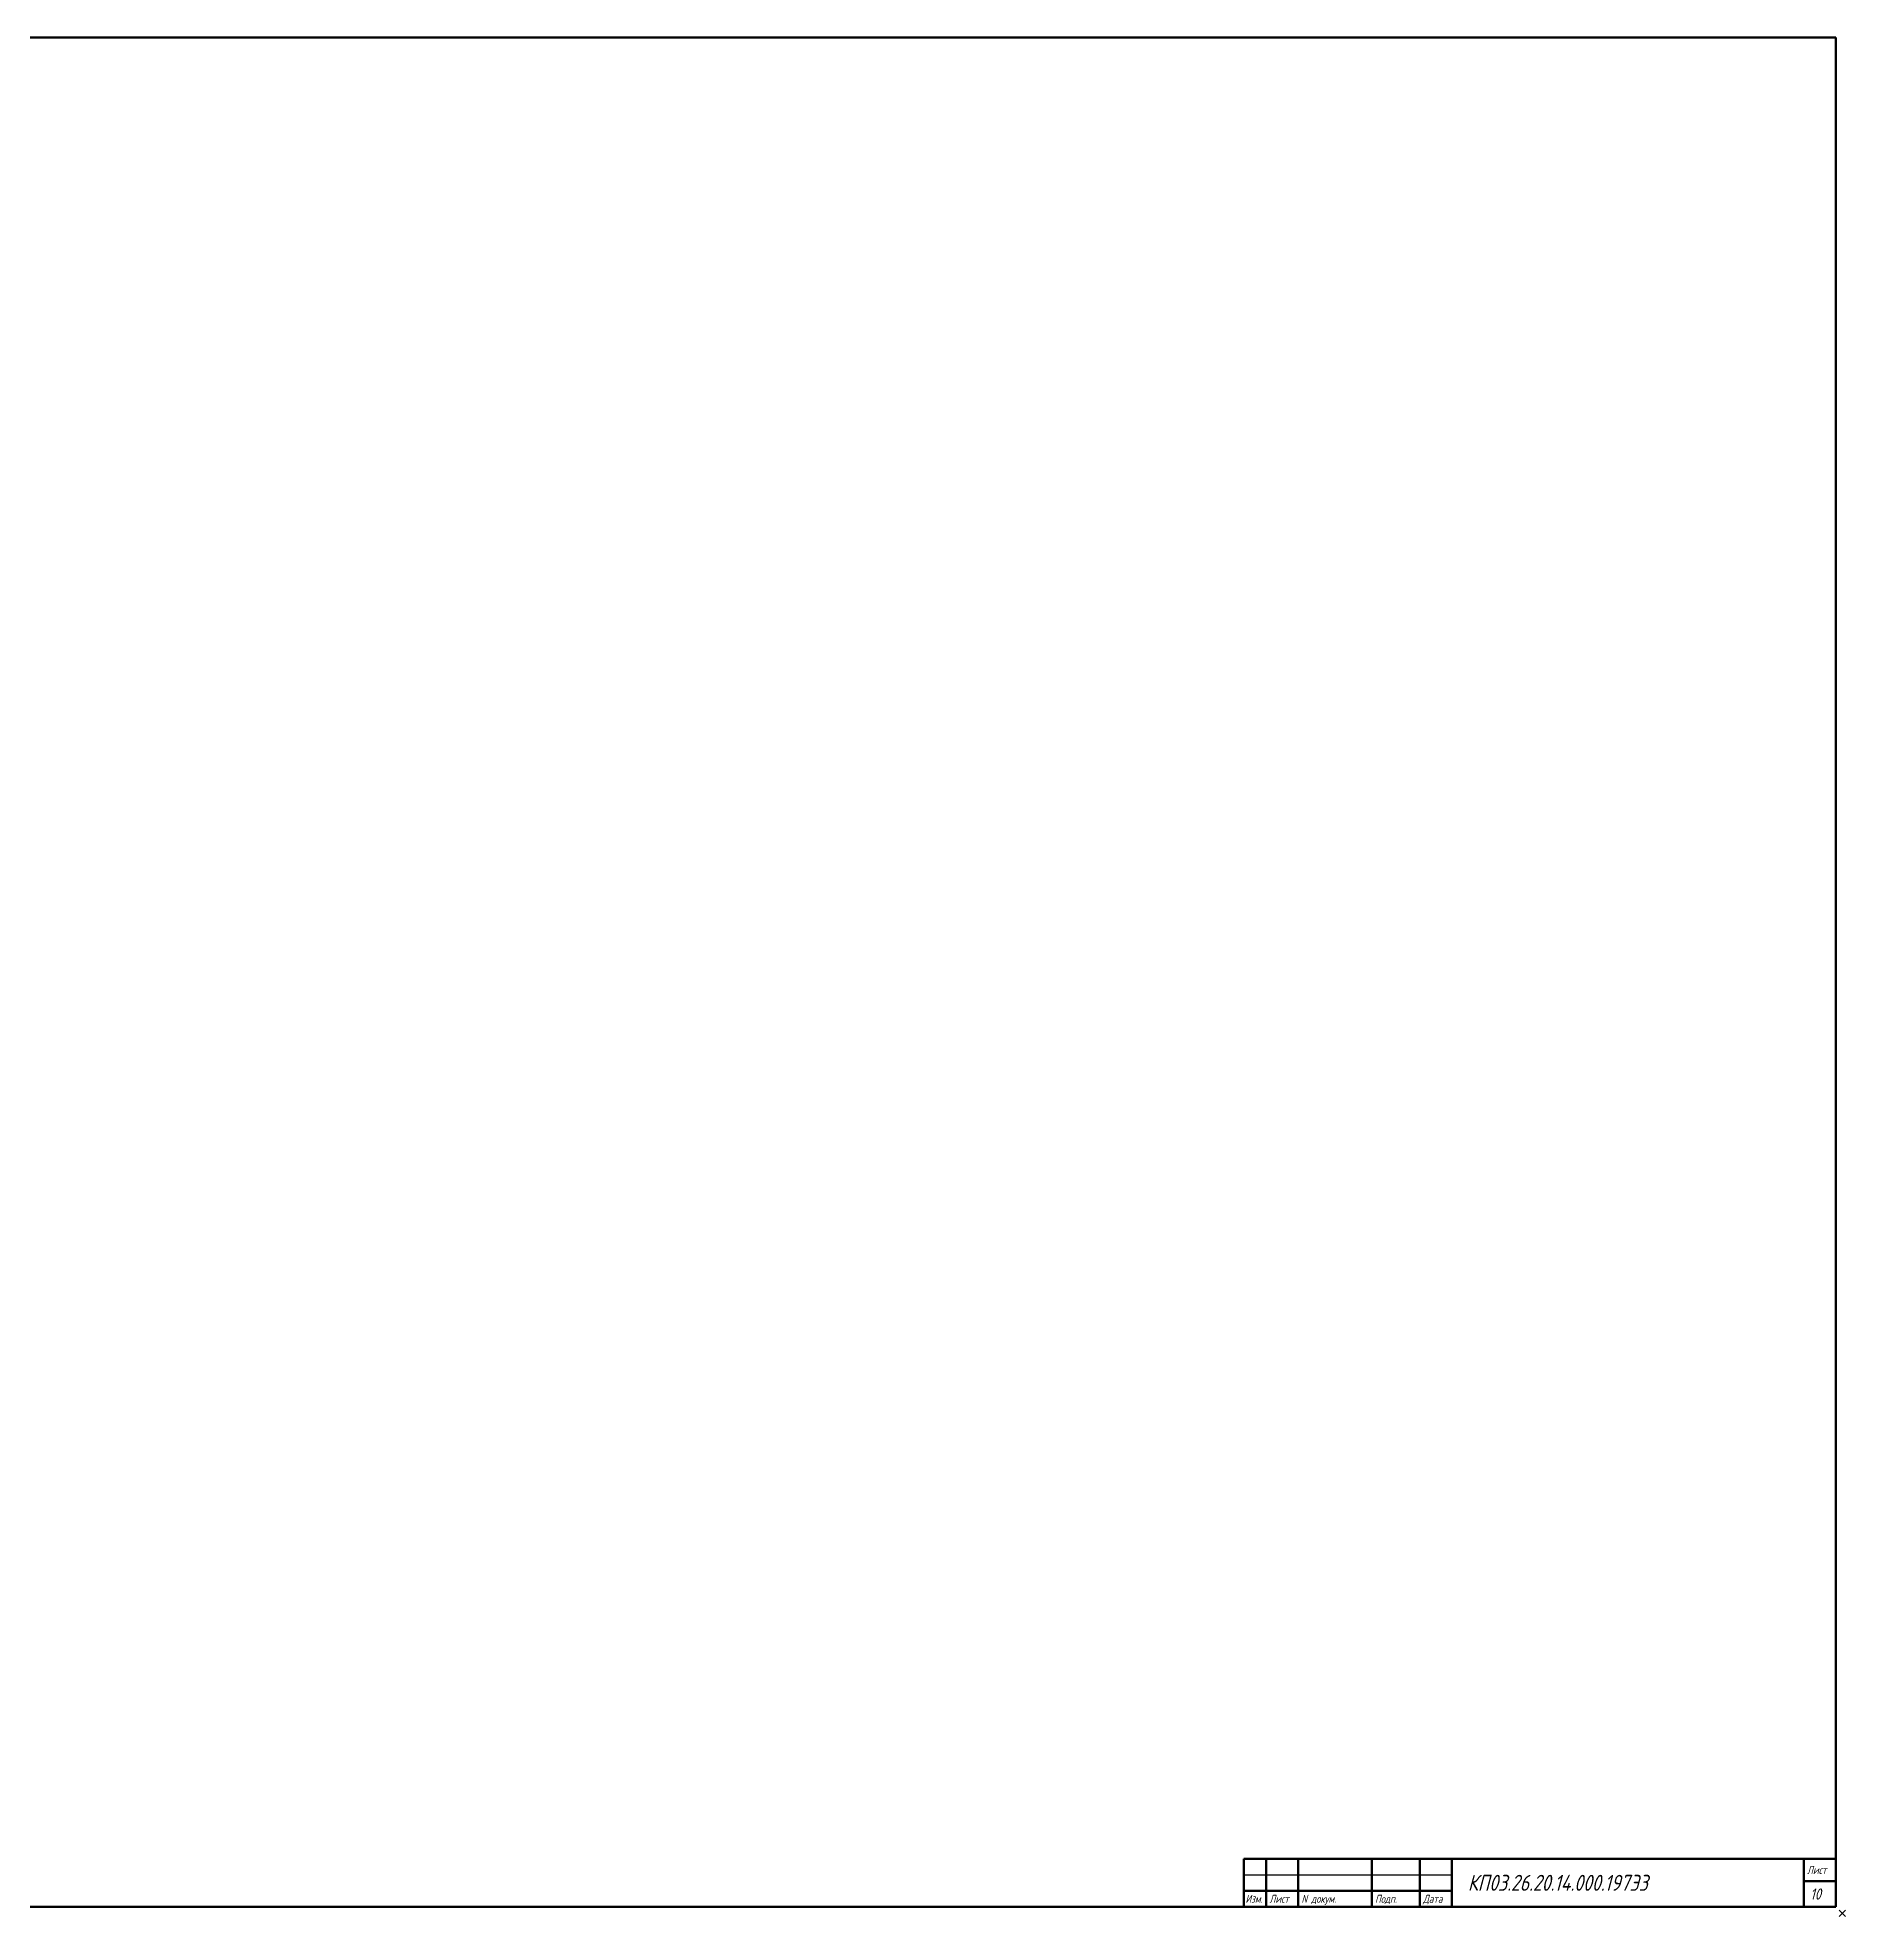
# Model space of a CAD drawing. Header units: inches. Extents: x -205 to 1978, y -595 to 1.
# Drawn here: x 1413 to 1978, y -592 to -5 of the extents above; entities that cross this region are included whole.
import ezdxf

# ---------------------------------------------------------------- set-up
doc = ezdxf.new("R2010")
doc.units = ezdxf.units.IN
doc.header["$MEASUREMENT"] = 0
doc.header["$PDMODE"] = 3
doc.header["$PDSIZE"] = -2
for name, color, linetype, lineweight in [('Layer1', 1, 'Continuous', 53), ('Layer3', 3, 'Continuous', 30), ('Layer4', 4, 'Continuous', 25), ('Layer6', 7, 'Continuous', 53)]:
    doc.layers.add(name, color=color, linetype=linetype, lineweight=lineweight)
doc.layers.add('Layer2', color=2, linetype='Continuous', plot=False)
doc.styles.add('2.5', font='gost.shx', dxfattribs={"oblique": 15, "height": 2.5})
doc.styles.add('3.5', font='gost.shx', dxfattribs={"oblique": 15, "height": 3.5})
doc.styles.add('5', font='gost.shx', dxfattribs={"oblique": 15, "height": 5})

msp = doc.modelspace()

# ---------------------------------------------------------------- linework, layer by layer
at = {"layer": 'Layer1'}
for p, q in [((1975, -5), (1160, -5)), ((1975, -5), (1975, -589)), ((1790, -574), (1975, -574)), ((1790, -574), (1790, -589)), ((1797, -574), (1797, -589)), ((1807, -574), (1807, -589)), ((1830, -574), (1830, -589)), ((1845, -574), (1845, -589)), ((1855, -574), (1855, -589)), ((1965, -574), (1965, -589)), ((1975, -581), (1965, -581)), ((1790, -584), (1855, -584)), ((1148, -589), (1975, -589))]:
    msp.add_line(p, q, dxfattribs=at)
at = {"layer": 'Layer2'}
msp.add_point((1977, -591), dxfattribs=at)
at = {"layer": 'Layer3'}
msp.add_line((1790, -579), (1855, -579), dxfattribs=at)

# ---------------------------------------------------------------- texts
at = {"layer": 'Layer2', "style": '3.5', "oblique": 15}
msp.add_text('10', height=3.5, dxfattribs=at).set_placement((1967, -586.75))
at = {"layer": 'Layer4', "style": '2.5', "oblique": 15}
for s, p in [('Лист', (1966, -578.75)), ('Изм.', (1790.5, -587.75)), ('Лист', (1798, -587.75)), ('N докум.', (1808, -587.75)), ('Подп.', (1831, -587.75)), ('Дата', (1846, -587.75))]:
    msp.add_text(s, height=2.5, dxfattribs=at).set_placement(p)
at = {"layer": 'Layer6', "style": '5', "oblique": 15}
msp.add_text('КП03.26.20.14.000.197Э3 ', height=5, dxfattribs=at).set_placement((1860, -584))

doc.saveas('drawing.dxf')
